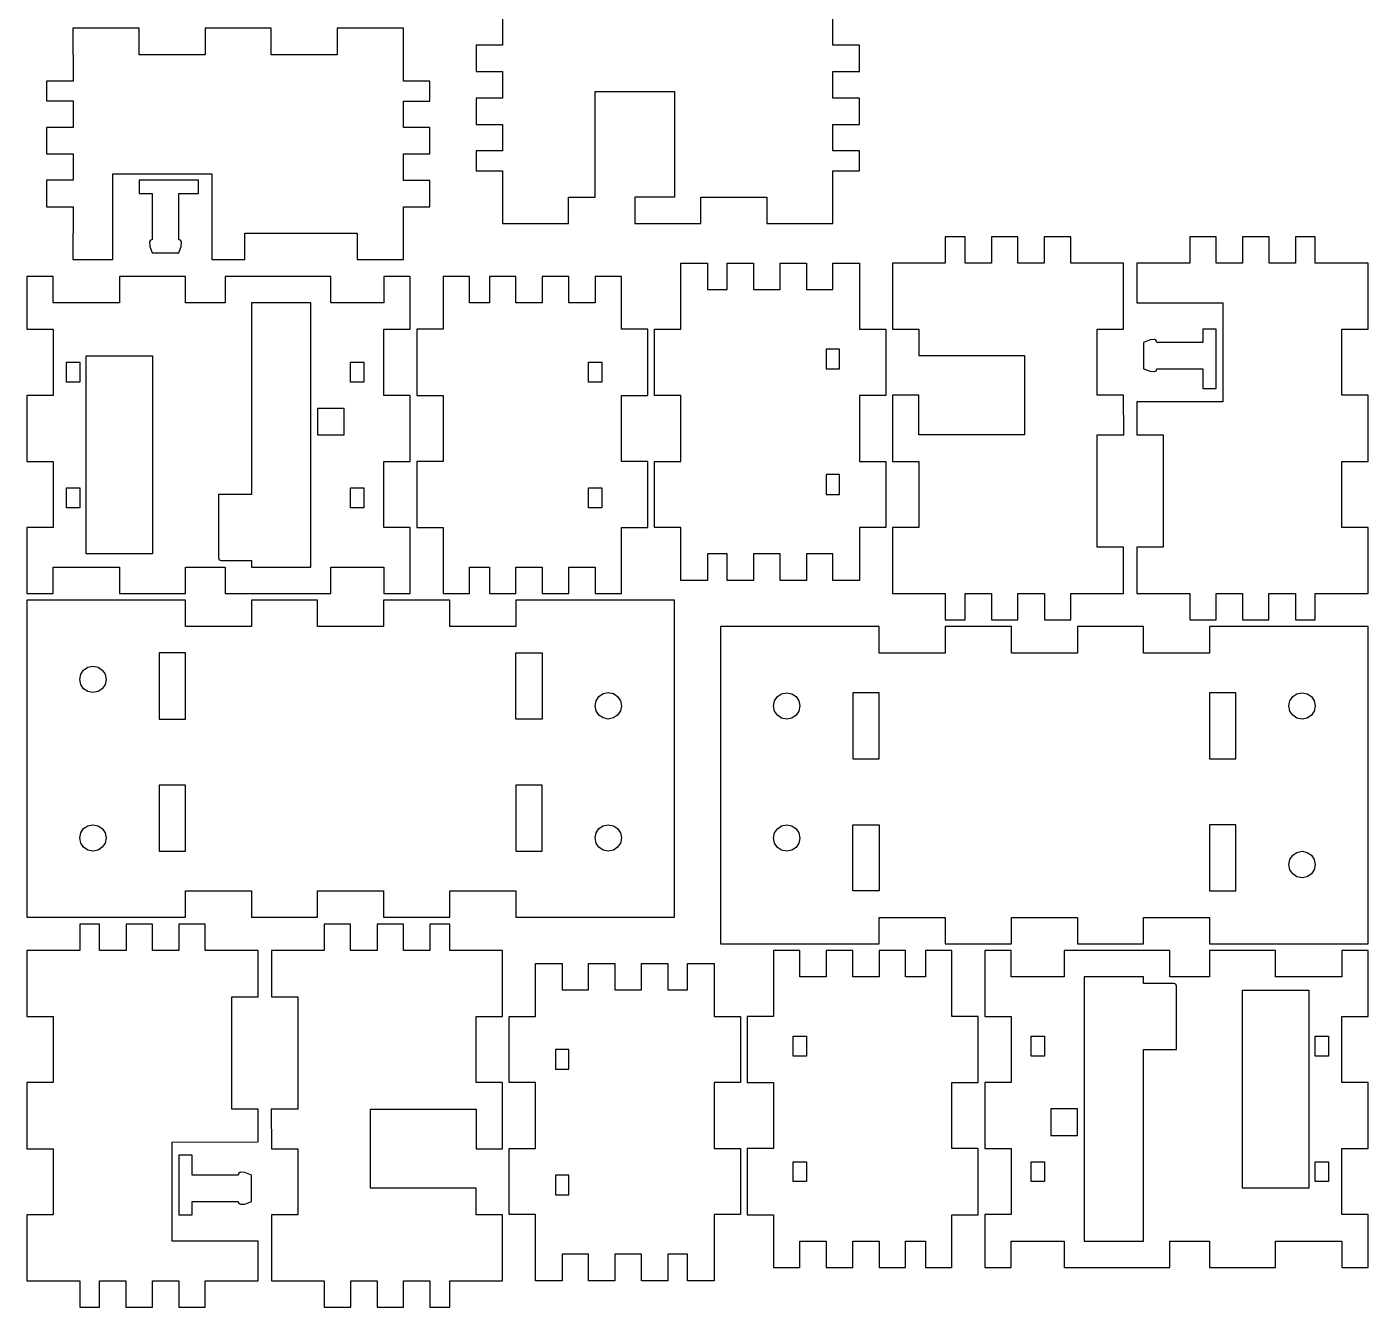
# Model space of a CAD drawing. Extents: x 1 to 418, y 1 to 299.
# Drawn here: x 206 to 409, y 1 to 194.8 of the extents above; entities that cross this region are included whole.
import ezdxf

# ---------------------------------------------------------------- set-up
doc = ezdxf.new("R2010")
doc.units = 0
doc.layers.add('Layer 1', color=7, linetype='CONTINUOUS')

msp = doc.modelspace()

# ---------------------------------------------------------------- linework, layer by layer
at = {"layer": 'Layer 1', "color": 4}
for p, q in [((278.00626, 195.987978), (278.00626, 191.98395)), ((328.00369, 191.992769), (328.00369, 195.987978)), ((212.98708, 194.546866), (212.98708, 190.551658)), ((222.98833, 194.546866), (212.98708, 194.546866)), ((212.98708, 194.546866), (212.98708, 194.546866)), ((222.98833, 190.542839), (222.98833, 194.546866)), ((242.99083, 194.546866), (232.98958, 194.546866)), ((232.98958, 194.546866), (232.98958, 190.542839)), ((242.99083, 190.542839), (242.99083, 194.546866)), ((262.99333, 194.546866), (252.99208, 194.546866)), ((252.99208, 194.546866), (252.99208, 190.542839)), ((262.99333, 190.542839), (262.99333, 194.546866)), ((278.00626, 191.98395), (274.011037, 191.98395)), ((274.011037, 191.98395), (274.011037, 187.988742)), ((331.998913, 191.992769), (328.00369, 191.992769)), ((331.998913, 187.997561), (331.998913, 191.992769)), ((212.98708, 190.551658), (212.995914, 190.551658)), ((212.995914, 190.551658), (212.995914, 186.54763)), ((232.98958, 190.542839), (222.98833, 190.542839)), ((252.99208, 190.542839), (242.99083, 190.542839)), ((262.99333, 186.538811), (262.99333, 190.542839)), ((274.011037, 187.988742), (278.00626, 187.988742)), ((278.00626, 187.988742), (278.00626, 183.984714)), ((328.00369, 183.993533), (328.00369, 187.997561)), ((328.00369, 187.997561), (331.998913, 187.997561)), ((212.995914, 186.54763), (209.000691, 186.54763)), ((209.000691, 186.54763), (209.000691, 183.549019)), ((266.988552, 186.538811), (262.99333, 186.538811)), ((266.988552, 183.5402), (266.988552, 186.538811)), ((292.002718, 168.991658), (292.002718, 184.99895)), ((292.002718, 184.99895), (303.997162, 184.99895)), ((303.997162, 184.99895), (303.997162, 168.991658)), ((209.000691, 183.549019), (212.995914, 183.549019)), ((212.995914, 183.549019), (212.995914, 179.544991)), ((262.99333, 179.536172), (262.99333, 183.5402)), ((262.99333, 183.5402), (266.988552, 183.5402)), ((278.00626, 183.984714), (274.011037, 183.984714)), ((274.011037, 183.984714), (274.011037, 179.989505)), ((331.998913, 183.993533), (328.00369, 183.993533)), ((331.998913, 179.998325), (331.998913, 183.993533)), ((212.995914, 179.544991), (209.000691, 179.544991)), ((209.000691, 179.544991), (209.000691, 175.549783)), ((266.988552, 179.536172), (262.99333, 179.536172)), ((266.988552, 175.540964), (266.988552, 179.536172)), ((274.011037, 179.989505), (278.00626, 179.989505)), ((278.00626, 179.989505), (278.00626, 175.985478)), ((328.00369, 175.994297), (328.00369, 179.998325)), ((328.00369, 179.998325), (331.998913, 179.998325)), ((209.000691, 175.549783), (212.995914, 175.549783)), ((212.995914, 175.549783), (212.995914, 171.545755)), ((262.99333, 171.536936), (262.99333, 175.540964)), ((262.99333, 175.540964), (266.988552, 175.540964)), ((278.00626, 175.985478), (274.011037, 175.985478)), ((274.011037, 175.985478), (274.011037, 172.986867)), ((331.998913, 175.994297), (328.00369, 175.994297)), ((331.998913, 172.995686), (331.998913, 175.994297)), ((274.011037, 172.986867), (278.00626, 172.986867)), ((278.00626, 172.986867), (278.00626, 168.982839)), ((328.00369, 168.991658), (328.00369, 172.995686)), ((328.00369, 172.995686), (331.998913, 172.995686)), ((212.995914, 171.545755), (209.000691, 171.545755)), ((209.000691, 171.545755), (209.000691, 167.550547)), ((219.000699, 159.546869), (218.993136, 172.542352)), ((218.993136, 172.542352), (233.986191, 172.542352)), ((222.989685, 171.544463), (222.989656, 169.544458)), ((231.989695, 171.544463), (222.989685, 171.544463)), ((231.989695, 169.544486), (231.989695, 171.544463)), ((233.986191, 172.542352), (234.000698, 159.546869)), ((266.988552, 171.536936), (262.99333, 171.536936)), ((266.988552, 167.541727), (266.988552, 171.536936)), ((222.989656, 169.544458), (224.989652, 169.544458)), ((224.989652, 169.544458), (224.989681, 162.544472)), ((228.989673, 169.544458), (231.989695, 169.544486)), ((228.989673, 162.544464), (228.989673, 169.544458)), ((228.989673, 169.544458), (228.989673, 169.544458)), ((228.989673, 169.544458), (228.989673, 169.544458)), ((278.00626, 168.982839), (277.997426, 168.982839)), ((277.997426, 168.982839), (277.997426, 164.98763)), ((287.99869, 164.98763), (287.99869, 168.991658)), ((287.99869, 168.991658), (292.002718, 168.991658)), ((303.997162, 168.991658), (297.99994, 168.991658)), ((297.99994, 168.991658), (297.99994, 164.98763)), ((308.00119, 164.98763), (308.00119, 168.991658)), ((308.00119, 168.991658), (318.00244, 168.991658)), ((318.00244, 168.991658), (318.00244, 164.98763)), ((328.00369, 164.98763), (328.00369, 168.991658)), ((209.000691, 167.550547), (212.995914, 167.550547)), ((212.995914, 167.550547), (212.995914, 163.546519)), ((262.99333, 163.546519), (262.99333, 167.541727)), ((262.99333, 167.541727), (266.988552, 167.541727)), ((277.997426, 164.98763), (287.99869, 164.98763)), ((297.99994, 164.98763), (308.00119, 164.98763)), ((318.00244, 164.98763), (328.00369, 164.98763)), ((212.995914, 163.546519), (212.98708, 163.546519)), ((212.98708, 163.546519), (212.98708, 159.542491)), ((224.702572, 162.458534), (224.567806, 162.231971)), ((224.989681, 162.544472), (224.702572, 162.458534)), ((229.276781, 162.458526), (228.989673, 162.544464)), ((229.411547, 162.231964), (229.276781, 162.458526)), ((238.989653, 159.544453), (238.989653, 163.548481)), ((238.989653, 163.548481), (255.989675, 163.548481)), ((255.989675, 163.548481), (255.989675, 159.544453)), ((262.99333, 163.5377), (262.99333, 163.546519)), ((262.99333, 159.542491), (262.99333, 163.5377)), ((347.986294, 163.00001), (344.987711, 163.00001)), ((344.987711, 163.00001), (344.987711, 159.004802)), ((347.986294, 159.004802), (347.986294, 163.00001)), ((355.985544, 163.00001), (351.990321, 163.00001)), ((351.990321, 163.00001), (351.990321, 159.004802)), ((355.985544, 159.004802), (355.985544, 163.00001)), ((363.984766, 163.00001), (359.989572, 163.00001)), ((359.989572, 163.00001), (359.989572, 159.004802)), ((363.984766, 159.004802), (363.984766, 163.00001)), ((385.998099, 163.00001), (382.002905, 163.00001)), ((382.002905, 163.00001), (382.002905, 159.004802)), ((385.998099, 159.004802), (385.998099, 163.00001)), ((393.997349, 163.00001), (390.002155, 163.00001)), ((390.002155, 163.00001), (390.002155, 159.004802)), ((393.997349, 159.004802), (393.997349, 163.00001)), ((400.999988, 163.00001), (398.001377, 163.00001)), ((398.001377, 163.00001), (398.001377, 159.004802)), ((400.999988, 159.004802), (400.999988, 163.00001)), ((224.567806, 162.231971), (224.614678, 161.54447)), ((224.614678, 161.54447), (224.989652, 160.544476)), ((224.989652, 160.544476), (228.989673, 160.544476)), ((228.989673, 160.544476), (229.364672, 161.544466)), ((229.364672, 161.544466), (229.411547, 162.231964)), ((212.98708, 159.542491), (219.000699, 159.546869)), ((234.000698, 159.546869), (238.989653, 159.544453)), ((255.989675, 159.544453), (262.99333, 159.542491)), ((304.995213, 148.993691), (304.995213, 158.994941)), ((304.995213, 158.994941), (308.999241, 158.994941)), ((308.999241, 158.994941), (308.999241, 154.999732)), ((311.997852, 154.999732), (311.997852, 158.994941)), ((311.997852, 158.994941), (316.00188, 158.994941)), ((316.00188, 158.994941), (316.00188, 154.999732)), ((319.997074, 154.999732), (319.997074, 158.994941)), ((319.997074, 158.994941), (324.00113, 158.994941)), ((324.00113, 158.994941), (324.00113, 154.999732)), ((327.996324, 154.999732), (327.996324, 158.994941)), ((327.996324, 158.994941), (332.000352, 158.994941)), ((332.000352, 158.994941), (332.000352, 148.993691)), ((340.983655, 159.013621), (336.98846, 159.013621)), ((336.98846, 159.013621), (336.98846, 149.012371)), ((340.983655, 159.004802), (340.983655, 159.013621)), ((344.987711, 159.004802), (340.983655, 159.004802)), ((351.990321, 159.004802), (347.986294, 159.004802)), ((359.989572, 159.004802), (355.985544, 159.004802)), ((367.988822, 159.004802), (363.984766, 159.004802)), ((371.992821, 159.013621), (367.988822, 159.013621)), ((367.988822, 159.013621), (367.988822, 159.004802)), ((371.992821, 149.012371), (371.992821, 159.013621)), ((371.992821, 159.013621), (371.992821, 159.013621)), ((377.998877, 159.013621), (373.994849, 159.013621)), ((373.994849, 159.013621), (373.999224, 153.00001)), ((377.998877, 159.004802), (377.998877, 159.013621)), ((382.002905, 159.004802), (377.998877, 159.004802)), ((390.002155, 159.004802), (385.998099, 159.004802)), ((398.001377, 159.004802), (393.997349, 159.004802)), ((405.004016, 159.004802), (400.999988, 159.004802)), ((408.99921, 159.013621), (405.004016, 159.013621)), ((405.004016, 159.013621), (405.004016, 159.004802)), ((408.99921, 149.012371), (408.99921, 159.013621)), ((408.99921, 159.013621), (408.99921, 159.013621)), ((206.006181, 156.995549), (206.006181, 148.996313)), ((210.001389, 156.995549), (206.006181, 156.995549)), ((206.006181, 156.995549), (206.006181, 156.995549)), ((210.001389, 153.00034), (210.001389, 156.995549)), ((230.003889, 156.995549), (220.002639, 156.995549)), ((220.002639, 156.995549), (220.002639, 153.00034)), ((230.003889, 153.00034), (230.003889, 156.995549)), ((252.003958, 156.999037), (236.003959, 156.994248)), ((236.003959, 156.994248), (236.003959, 152.999039)), ((252.003958, 153.003829), (252.003958, 156.999037)), ((264.002847, 156.995549), (260.007639, 156.995549)), ((260.007639, 156.995549), (260.007639, 153.00034)), ((264.002847, 153.00034), (264.002847, 156.995549)), ((269.003958, 156.999525), (269.003958, 149.000289)), ((273.007986, 156.999525), (269.003958, 156.999525)), ((269.003958, 156.999525), (269.003958, 156.999525)), ((273.007986, 153.004317), (273.007986, 156.999525)), ((280.010624, 156.999525), (276.006597, 156.999525)), ((276.006597, 156.999525), (276.006597, 153.004317)), ((280.010624, 153.004317), (280.010624, 156.999525)), ((288.009866, 156.999525), (284.005838, 156.999525)), ((284.005838, 156.999525), (284.005838, 153.004317)), ((288.009866, 153.004317), (288.009866, 156.999525)), ((296.009088, 156.999525), (292.00506, 156.999525)), ((292.00506, 156.999525), (292.00506, 153.004317)), ((296.009088, 149.000289), (296.009088, 156.999525)), ((308.999241, 154.999732), (311.997852, 154.999732)), ((316.00188, 154.999732), (319.997074, 154.999732)), ((324.00113, 154.999732), (327.996324, 154.999732)), ((220.002639, 153.00034), (210.001389, 153.00034)), ((236.003959, 152.999039), (230.003889, 153.00034)), ((240.005139, 153.00034), (240.005139, 124.002007)), ((249.000972, 153.00034), (240.005139, 153.00034)), ((240.005139, 153.00034), (240.005139, 153.00034)), ((249.000972, 112.99534), (249.000972, 153.00034)), ((260.007639, 153.00034), (252.003958, 153.003829)), ((264.002847, 148.996313), (264.002847, 153.00034)), ((276.006597, 153.004317), (273.007986, 153.004317)), ((284.005838, 153.004317), (280.010624, 153.004317)), ((292.00506, 153.004317), (288.009866, 153.004317)), ((373.999224, 153.00001), (386.99471, 153.007579)), ((386.99471, 153.007579), (386.99471, 138.014524)), ((206.006181, 148.996313), (210.001389, 148.996313)), ((210.001389, 148.996313), (210.001389, 138.995063)), ((260.007639, 138.995063), (260.007639, 148.996313)), ((260.007639, 148.996313), (264.002847, 148.996313)), ((269.003958, 149.000289), (265.008749, 149.000289)), ((265.008749, 149.000289), (265.008749, 138.999039)), ((300.004311, 149.000289), (296.009088, 149.000289)), ((300.004311, 138.999039), (300.004311, 149.000289)), ((301.000019, 138.992441), (301.000019, 148.993691)), ((301.000019, 148.993691), (304.995213, 148.993691)), ((332.000352, 148.993691), (335.995574, 148.993691)), ((335.995574, 148.993691), (335.995574, 138.992441)), ((336.98846, 149.012371), (340.992488, 149.012371)), ((340.992488, 149.012371), (340.992488, 145.008343)), ((367.988822, 139.011121), (367.988822, 149.012371)), ((367.988822, 149.012371), (371.992821, 149.012371)), ((385.996829, 149.011033), (383.996805, 149.01105)), ((383.996805, 149.01105), (383.996805, 147.011054)), ((385.996829, 140.011031), (385.996829, 149.011033)), ((404.995182, 139.011121), (404.995182, 149.012371)), ((404.995182, 149.012371), (408.99921, 149.012371)), ((375.996821, 147.386035), (374.996823, 147.011054)), ((374.996823, 147.011054), (374.996823, 143.011034)), ((376.68432, 147.432908), (375.996821, 147.386035)), ((376.910882, 147.298143), (376.68432, 147.432908)), ((376.996819, 147.011034), (376.910882, 147.298143)), ((383.996805, 147.011054), (376.996819, 147.011034)), ((215.003959, 114.999039), (215.003959, 144.999038)), ((215.003959, 144.999038), (225.003958, 144.999038)), ((225.003958, 144.999038), (225.003958, 114.999039)), ((328.995222, 146.00001), (326.995226, 146.00001)), ((326.995226, 146.00001), (326.995226, 143.00001)), ((328.995222, 143.00001), (328.995222, 146.00001)), ((340.992488, 145.008343), (356.999766, 145.008343)), ((356.999766, 145.008343), (356.999766, 133.013899)), ((212.007986, 140.999038), (212.007986, 143.999037)), ((212.007986, 143.999037), (214.007985, 143.999037)), ((214.007985, 143.999037), (214.007985, 140.999038)), ((255.003958, 140.999038), (255.003958, 143.999037)), ((255.003958, 143.999037), (257.003956, 143.999037)), ((257.003956, 143.999037), (257.003956, 140.999038)), ((291.003962, 140.999038), (291.003962, 143.999037)), ((291.003962, 143.999037), (293.003958, 143.999037)), ((293.003958, 143.999037), (293.003958, 140.999038)), ((326.995226, 143.00001), (328.995222, 143.00001)), ((326.995226, 143.00001), (326.995226, 143.00001)), ((374.996823, 143.011034), (375.996821, 142.636032)), ((375.996821, 142.636032), (376.68432, 142.589157)), ((376.68432, 142.589157), (376.910882, 142.723922)), ((376.910882, 142.723922), (376.996819, 143.011031)), ((376.996819, 143.011031), (383.996805, 143.011034)), ((383.996805, 143.011034), (383.996833, 140.011031)), ((383.996805, 143.011034), (383.996805, 143.011034)), ((383.996805, 143.011034), (383.996805, 143.011034)), ((214.007985, 140.999038), (212.007986, 140.999038)), ((212.007986, 140.999038), (212.007986, 140.999038)), ((257.003956, 140.999038), (255.003958, 140.999038)), ((255.003958, 140.999038), (255.003958, 140.999038)), ((293.003958, 140.999038), (291.003962, 140.999038)), ((291.003962, 140.999038), (291.003962, 140.999038)), ((210.001389, 138.995063), (206.006181, 138.995063)), ((206.006181, 138.995063), (206.006181, 129.002632)), ((264.002847, 138.995063), (260.007639, 138.995063)), ((264.002847, 129.002632), (264.002847, 138.995063)), ((265.008749, 138.999039), (269.003958, 138.999039)), ((269.003958, 138.999039), (269.003958, 129.006608)), ((296.009088, 129.006608), (296.009088, 138.999039)), ((296.009088, 138.999039), (300.004311, 138.999039)), ((304.995213, 138.992441), (301.000019, 138.992441)), ((304.995213, 129.00001), (304.995213, 138.992441)), ((335.995574, 138.992441), (332.000352, 138.992441)), ((332.000352, 138.992441), (332.000352, 129.00001)), ((340.992488, 139.011121), (336.98846, 139.011121)), ((336.98846, 139.011121), (336.98846, 129.009871)), ((340.992488, 133.013899), (340.992488, 139.011121)), ((371.992821, 139.011121), (367.988822, 139.011121)), ((372.000836, 133.011051), (371.992821, 139.011121)), ((383.996833, 140.011031), (385.996829, 140.011031)), ((408.99921, 139.011121), (404.995182, 139.011121)), ((408.99921, 129.009871), (408.99921, 139.011121)), ((254.00396, 136.999037), (250.003959, 136.999037)), ((250.003959, 136.999037), (250.003959, 132.999037)), ((254.00396, 132.999037), (254.00396, 136.999037)), ((373.999224, 138.000009), (373.996797, 133.011051)), ((386.99471, 138.014524), (373.999224, 138.000009)), ((250.003959, 132.999037), (254.00396, 132.999037)), ((250.003959, 132.999037), (250.003959, 132.999037)), ((250.003959, 132.999037), (250.003959, 132.999037)), ((356.999766, 133.013899), (340.992488, 133.013899)), ((367.992773, 116.011051), (367.996809, 133.011051)), ((367.996809, 133.011051), (372.000836, 133.011051)), ((373.996797, 133.011051), (378.000853, 133.011051)), ((378.000853, 133.011051), (378.000853, 116.011051)), ((206.006181, 129.002632), (210.001389, 129.002632)), ((210.001389, 129.002632), (210.001389, 119.001382)), ((260.007639, 119.001382), (260.007639, 129.002632)), ((260.007639, 129.002632), (264.002847, 129.002632)), ((269.003958, 129.006608), (265.008749, 129.006608)), ((265.008749, 129.006608), (265.008749, 119.005358)), ((300.004311, 129.006608), (296.009088, 129.006608)), ((300.004311, 119.005358), (300.004311, 129.006608)), ((301.000019, 118.99876), (301.000019, 129.00001)), ((301.000019, 129.00001), (304.995213, 129.00001)), ((332.000352, 129.00001), (335.995574, 129.00001)), ((335.995574, 129.00001), (335.995574, 118.99876)), ((336.98846, 129.009871), (340.992488, 129.009871)), ((340.992488, 129.009871), (340.992488, 119.008621)), ((404.995182, 119.008621), (404.995182, 129.009871)), ((404.995182, 129.009871), (408.99921, 129.009871)), ((326.995226, 127.000011), (326.995226, 124.000012)), ((328.995222, 127.000011), (326.995226, 127.000011)), ((326.995226, 127.000011), (326.995226, 127.000011)), ((328.995222, 124.000012), (328.995222, 127.000011)), ((212.007986, 124.999039), (214.007985, 124.999039)), ((212.007986, 121.999039), (212.007986, 124.999039)), ((212.007986, 124.999039), (212.007986, 124.999039)), ((214.007985, 124.999039), (214.007985, 121.999039)), ((235.004514, 124.002007), (235.003958, 114.999039)), ((240.005139, 124.002007), (235.004514, 124.002007)), ((255.003958, 124.999039), (257.003956, 124.999039)), ((255.003958, 121.999039), (255.003958, 124.999039)), ((255.003958, 124.999039), (255.003958, 124.999039)), ((257.003956, 124.999039), (257.003956, 121.999039)), ((291.003962, 124.999039), (293.003958, 124.999039)), ((291.003962, 121.999039), (291.003962, 124.999039)), ((291.003962, 124.999039), (291.003962, 124.999039)), ((293.003958, 124.999039), (293.003958, 121.999039)), ((326.995226, 124.000012), (328.995222, 124.000012)), ((214.007985, 121.999039), (212.007986, 121.999039)), ((257.003956, 121.999039), (255.003958, 121.999039)), ((293.003958, 121.999039), (291.003962, 121.999039)), ((210.001389, 119.001382), (206.006181, 119.001382)), ((206.006181, 119.001382), (206.006181, 109.000132)), ((264.002847, 119.001382), (260.007639, 119.001382)), ((264.002847, 109.000132), (264.002847, 119.001382)), ((265.008749, 119.005358), (269.003958, 119.005358)), ((269.003958, 119.005358), (269.003958, 109.004108)), ((296.009088, 109.004108), (296.009088, 119.005358)), ((296.009088, 119.005358), (300.004311, 119.005358)), ((304.995213, 118.99876), (301.000019, 118.99876)), ((304.995213, 110.999524), (304.995213, 118.99876)), ((335.995574, 118.99876), (332.000352, 118.99876)), ((332.000352, 118.99876), (332.000352, 110.999524)), ((340.992488, 119.008621), (336.98846, 119.008621)), ((336.98846, 119.008621), (336.98846, 109.007371)), ((408.99921, 119.008621), (404.995182, 119.008621)), ((408.99921, 109.007371), (408.99921, 119.008621)), ((371.996801, 116.011051), (367.992773, 116.011051)), ((371.992821, 109.007371), (371.996801, 116.011051)), ((373.996797, 116.011051), (373.994849, 109.007371)), ((378.000853, 116.011051), (373.996797, 116.011051)), ((225.003958, 114.999039), (215.003959, 114.999039)), ((215.003959, 114.999039), (215.003959, 114.999039)), ((235.003958, 114.999039), (235.019583, 114.420914)), ((235.019583, 114.420914), (235.128958, 114.124038)), ((235.128958, 114.124038), (235.425833, 114.014663)), ((235.425833, 114.014663), (236.003959, 113.999038)), ((236.003959, 113.999038), (240.005139, 114.000757)), ((240.005139, 114.000757), (240.005139, 112.99534)), ((311.997852, 114.994732), (308.999241, 114.994732)), ((308.999241, 114.994732), (308.999241, 110.999524)), ((311.997852, 110.999524), (311.997852, 114.994732)), ((319.997074, 114.994732), (316.00188, 114.994732)), ((316.00188, 114.994732), (316.00188, 110.999524)), ((319.997074, 110.999524), (319.997074, 114.994732)), ((327.996324, 114.994732), (324.00113, 114.994732)), ((324.00113, 114.994732), (324.00113, 110.999524)), ((327.996324, 110.999524), (327.996324, 114.994732)), ((210.001389, 109.000132), (210.001389, 112.99534)), ((210.001389, 112.99534), (218.000625, 112.99534)), ((218.000625, 112.99534), (220.002639, 112.99534)), ((220.002639, 112.99534), (220.002639, 109.000132)), ((230.003889, 109.000132), (230.003889, 112.99534)), ((230.003889, 112.99534), (236.003959, 112.994245)), ((236.003959, 112.994245), (236.003959, 108.999037)), ((240.005139, 112.99534), (249.000972, 112.99534)), ((252.003958, 112.994245), (258.005625, 112.99534)), ((252.003958, 108.999037), (252.003958, 112.994245)), ((258.005625, 112.99534), (260.007639, 112.99534)), ((260.007639, 112.99534), (260.007639, 109.000132)), ((273.007986, 109.004108), (273.007986, 112.999317)), ((273.007986, 112.999317), (276.006597, 112.999317)), ((276.006597, 112.999317), (276.006597, 109.004108)), ((280.010624, 109.004108), (280.010624, 112.999317)), ((280.010624, 112.999317), (284.005838, 112.999317)), ((284.005838, 112.999317), (284.005838, 109.004108)), ((288.009866, 109.004108), (288.009866, 112.999317)), ((288.009866, 112.999317), (292.00506, 112.999317)), ((292.00506, 112.999317), (292.00506, 109.004108)), ((308.999241, 110.999524), (304.995213, 110.999524)), ((304.995213, 110.999524), (304.995213, 110.999524)), ((316.00188, 110.999524), (311.997852, 110.999524)), ((324.00113, 110.999524), (319.997074, 110.999524)), ((332.000352, 110.999524), (327.996324, 110.999524)), ((229.997708, 107.999245), (206, 107.999245)), ((206, 107.999245), (206, 60.003828)), ((206.006181, 109.000132), (210.001389, 109.000132)), ((220.002639, 109.000132), (230.003889, 109.000132)), ((229.997708, 104.004037), (229.997708, 107.999245)), ((236.003959, 108.999037), (252.003958, 108.999037)), ((250.000208, 107.999245), (239.998958, 107.999245)), ((239.998958, 107.999245), (239.998958, 104.004037)), ((250.000208, 104.004037), (250.000208, 107.999245)), ((270.002708, 107.999245), (260.001458, 107.999245)), ((260.001458, 107.999245), (260.001458, 104.004037)), ((260.007639, 109.000132), (264.002847, 109.000132)), ((269.003958, 109.004108), (273.007986, 109.004108)), ((270.002708, 104.004037), (270.002708, 107.999245)), ((276.006597, 109.004108), (280.010624, 109.004108)), ((283.999178, 107.999245), (280.003958, 107.999245)), ((280.003958, 107.999245), (280.003958, 104.004037)), ((304.001678, 108.008064), (283.999178, 107.999245)), ((284.005838, 109.004108), (288.009866, 109.004108)), ((292.00506, 109.004108), (296.009088, 109.004108)), ((304.001678, 60.003828), (304.001678, 108.008064)), ((304.001678, 108.008064), (304.001678, 108.008064)), ((336.98846, 109.007371), (340.992488, 109.007371)), ((340.992488, 109.007371), (344.996516, 109.007371)), ((344.996516, 109.007371), (344.996516, 105.012163)), ((347.995127, 105.012163), (347.995127, 109.007371)), ((347.995127, 109.007371), (351.999155, 109.007371)), ((351.999155, 109.007371), (351.999155, 105.012163)), ((355.994377, 105.012163), (355.994377, 109.007371)), ((355.994377, 109.007371), (359.998377, 109.007371)), ((359.998377, 109.007371), (359.998377, 105.012163)), ((363.993599, 105.012163), (363.993599, 109.007371)), ((363.993599, 109.007371), (367.988822, 109.007371)), ((367.988822, 109.007371), (367.997627, 109.007371)), ((367.997627, 109.007371), (371.992821, 109.007371)), ((373.994849, 109.007371), (377.990044, 109.007371)), ((377.990044, 109.007371), (377.998877, 109.007371)), ((377.998877, 109.007371), (381.994071, 109.007371)), ((381.994071, 109.007371), (381.994071, 105.012163)), ((385.989294, 105.012163), (385.989294, 109.007371)), ((385.989294, 109.007371), (389.993322, 109.007371)), ((389.993322, 109.007371), (389.993322, 105.012163)), ((393.988516, 105.012163), (393.988516, 109.007371)), ((393.988516, 109.007371), (397.992544, 109.007371)), ((397.992544, 109.007371), (397.992544, 105.012163)), ((400.991155, 105.012163), (400.991155, 109.007371)), ((400.991155, 109.007371), (404.995182, 109.007371)), ((404.995182, 109.007371), (408.99921, 109.007371)), ((239.998958, 104.004037), (229.997708, 104.004037)), ((260.001458, 104.004037), (250.000208, 104.004037)), ((280.003958, 104.004037), (270.002708, 104.004037)), ((334.999245, 103.99522), (311.001523, 103.99522)), ((311.001523, 103.99522), (311.001523, 55.990984)), ((334.999245, 100.000012), (334.999245, 103.99522)), ((344.996516, 105.012163), (347.995127, 105.012163)), ((355.001745, 103.99522), (345.000495, 103.99522)), ((345.000495, 103.99522), (345.000495, 100.000012)), ((351.999155, 105.012163), (355.994377, 105.012163)), ((355.001745, 100.000012), (355.001745, 103.99522)), ((359.998377, 105.012163), (363.993599, 105.012163)), ((375.004245, 103.99522), (365.002995, 103.99522)), ((365.002995, 103.99522), (365.002995, 100.000012)), ((375.004245, 100.000012), (375.004245, 103.99522)), ((381.994071, 105.012163), (385.989294, 105.012163)), ((409.00319, 103.99522), (385.005495, 103.99522)), ((385.005495, 103.99522), (385.005495, 100.000012)), ((389.993322, 105.012163), (393.988516, 105.012163)), ((397.992544, 105.012163), (400.991155, 105.012163)), ((409.00319, 55.999803), (409.00319, 103.99522)), ((230.008125, 100.009435), (226.008128, 100.009435)), ((226.008128, 100.009435), (226.008128, 90.009435)), ((230.008125, 90.009435), (230.008125, 100.009435)), ((280.004238, 100.009435), (284.00423, 100.009435)), ((280.004238, 90.009435), (280.004238, 100.009435)), ((280.004238, 100.009435), (280.004238, 100.009435)), ((284.00423, 100.009435), (284.00423, 90.009435)), ((337.001245, 100.000012), (334.999245, 100.000012)), ((345.000495, 100.000012), (337.001245, 100.000012)), ((357.003745, 100.000012), (355.001745, 100.000012)), ((365.002995, 100.000012), (357.003745, 100.000012)), ((377.006245, 100.000012), (375.004245, 100.000012)), ((385.005495, 100.000012), (377.006245, 100.000012)), ((214.594125, 97.423434), (215.229875, 97.852184)), ((215.229875, 97.852184), (216.008125, 98.009433)), ((216.008125, 98.009433), (216.786375, 97.852184)), ((216.786375, 97.852184), (217.422125, 97.423434)), ((214.008125, 96.009435), (214.165375, 96.787684)), ((214.165375, 95.231185), (214.008125, 96.009435)), ((214.165375, 96.787684), (214.594125, 97.423434)), ((217.422125, 97.423434), (217.850875, 96.787684)), ((217.850875, 96.787684), (218.008125, 96.009435)), ((218.008125, 96.009435), (217.850875, 95.231185)), ((218.008125, 96.009435), (218.008125, 96.009435)), ((214.594125, 94.595435), (214.165375, 95.231185)), ((215.229875, 94.166686), (214.594125, 94.595435)), ((216.008125, 94.009436), (215.229875, 94.166686)), ((216.786375, 94.166686), (216.008125, 94.009436)), ((217.422125, 94.595435), (216.786375, 94.166686)), ((217.850875, 95.231185), (217.422125, 94.595435)), ((292.161488, 92.787692), (292.590238, 93.423442)), ((292.590238, 93.423442), (293.225988, 93.852192)), ((293.225988, 93.852192), (294.004238, 94.009441)), ((294.004238, 94.009441), (294.782488, 93.852192)), ((294.782488, 93.852192), (295.418238, 93.423442)), ((295.418238, 93.423442), (295.846988, 92.787692)), ((319.156213, 92.767875), (319.584963, 93.403624)), ((319.584963, 93.403624), (320.220713, 93.832374)), ((320.220713, 93.832374), (320.998963, 93.989624)), ((320.998963, 93.989624), (321.777213, 93.832374)), ((321.777213, 93.832374), (322.412963, 93.403624)), ((322.412963, 93.403624), (322.841713, 92.767875)), ((334.998963, 93.989612), (330.998971, 93.989612)), ((330.998971, 93.989612), (330.998971, 83.989613)), ((334.998963, 83.989613), (334.998963, 93.989612)), ((334.998963, 93.989612), (334.998963, 93.989612)), ((388.995073, 93.989612), (384.995081, 93.989612)), ((384.995081, 93.989612), (384.995081, 83.989613)), ((388.995073, 83.989613), (388.995073, 93.989612)), ((397.152332, 92.767875), (397.581082, 93.403624)), ((397.581082, 93.403624), (398.216832, 93.832374)), ((398.216832, 93.832374), (398.995082, 93.989624)), ((398.995082, 93.989624), (399.773332, 93.832374)), ((399.773332, 93.832374), (400.409082, 93.403624)), ((400.409082, 93.403624), (400.837832, 92.767875)), ((292.004238, 92.009443), (292.161488, 92.787692)), ((292.161488, 91.231193), (292.004238, 92.009443)), ((295.846988, 92.787692), (296.004238, 92.009443)), ((296.004238, 92.009443), (295.846988, 91.231193)), ((296.004238, 92.009443), (296.004238, 92.009443)), ((318.998963, 91.989625), (319.156213, 92.767875)), ((319.156213, 91.211375), (318.998963, 91.989625)), ((318.998963, 91.989625), (318.998963, 91.989625)), ((322.841713, 92.767875), (322.998963, 91.989625)), ((322.998963, 91.989625), (322.841713, 91.211375)), ((396.995082, 91.989625), (397.152332, 92.767875)), ((397.152332, 91.211375), (396.995082, 91.989625)), ((396.995082, 91.989625), (396.995082, 91.989625)), ((400.837832, 92.767875), (400.995082, 91.989625)), ((400.995082, 91.989625), (400.837832, 91.211375)), ((226.008128, 90.009435), (230.008125, 90.009435)), ((226.008128, 90.009435), (226.008128, 90.009435)), ((284.00423, 90.009435), (280.004238, 90.009435)), ((292.590238, 90.595443), (292.161488, 91.231193)), ((293.225988, 90.166694), (292.590238, 90.595443)), ((294.004238, 90.009444), (293.225988, 90.166694)), ((294.782488, 90.166694), (294.004238, 90.009444)), ((295.418238, 90.595443), (294.782488, 90.166694)), ((295.846988, 91.231193), (295.418238, 90.595443)), ((319.584963, 90.575626), (319.156213, 91.211375)), ((320.220713, 90.146876), (319.584963, 90.575626)), ((320.998963, 89.989626), (320.220713, 90.146876)), ((321.777213, 90.146876), (320.998963, 89.989626)), ((322.412963, 90.575626), (321.777213, 90.146876)), ((322.841713, 91.211375), (322.412963, 90.575626)), ((397.581082, 90.575626), (397.152332, 91.211375)), ((398.216832, 90.146876), (397.581082, 90.575626)), ((398.995082, 89.989626), (398.216832, 90.146876)), ((399.773332, 90.146876), (398.995082, 89.989626)), ((400.409082, 90.575626), (399.773332, 90.146876)), ((400.837832, 91.211375), (400.409082, 90.575626)), ((330.998971, 83.989613), (334.998963, 83.989613)), ((384.995081, 83.989613), (388.995073, 83.989613)), ((384.995081, 83.989613), (384.995081, 83.989613)), ((230.008125, 80.009436), (226.008128, 80.009436)), ((226.008128, 80.009436), (226.008128, 70.009436)), ((230.008125, 70.009436), (230.008125, 80.009436)), ((230.008125, 80.009436), (230.008125, 80.009436)), ((284.00423, 80.009436), (280.004238, 80.009436)), ((280.004238, 80.009436), (280.004238, 70.009436)), ((284.00423, 70.009436), (284.00423, 80.009436)), ((214.165375, 72.787684), (214.594125, 73.423434)), ((214.594125, 73.423434), (215.229875, 73.852184)), ((215.229875, 73.852184), (216.008125, 74.009433)), ((216.008125, 74.009433), (216.786375, 73.852184)), ((216.786375, 73.852184), (217.422125, 73.423434)), ((217.422125, 73.423434), (217.850875, 72.787684)), ((292.161488, 72.787684), (292.590238, 73.423434)), ((292.590238, 73.423434), (293.225988, 73.852184)), ((293.225988, 73.852184), (294.004238, 74.009433)), ((294.004238, 74.009433), (294.782488, 73.852184)), ((294.782488, 73.852184), (295.418238, 73.423434)), ((295.418238, 73.423434), (295.846988, 72.787684)), ((319.156213, 72.767858), (319.584963, 73.403608)), ((319.584963, 73.403608), (320.220713, 73.832357)), ((320.220713, 73.832357), (320.998963, 73.989607)), ((320.998963, 73.989607), (321.777213, 73.832357)), ((321.777213, 73.832357), (322.412963, 73.403608)), ((322.412963, 73.403608), (322.841713, 72.767858)), ((330.998971, 63.989613), (330.998971, 73.989613)), ((330.998971, 73.989613), (334.998963, 73.989613)), ((334.998963, 73.989613), (334.998963, 63.989613)), ((388.995073, 73.989613), (384.995081, 73.989613)), ((384.995081, 73.989613), (384.995081, 63.989613)), ((388.995073, 63.989613), (388.995073, 73.989613)), ((388.995073, 73.989613), (388.995073, 73.989613)), ((214.008125, 72.009435), (214.165375, 72.787684)), ((214.165375, 71.231185), (214.008125, 72.009435)), ((214.594125, 70.595435), (214.165375, 71.231185)), ((217.850875, 71.231185), (217.422125, 70.595435)), ((217.850875, 72.787684), (218.008125, 72.009435)), ((218.008125, 72.009435), (217.850875, 71.231185)), ((218.008125, 72.009435), (218.008125, 72.009435)), ((292.004238, 72.009435), (292.161488, 72.787684)), ((292.161488, 71.231185), (292.004238, 72.009435)), ((292.590238, 70.595435), (292.161488, 71.231185)), ((295.846988, 71.231185), (295.418238, 70.595435)), ((295.846988, 72.787684), (296.004238, 72.009435)), ((296.004238, 72.009435), (295.846988, 71.231185)), ((296.004238, 72.009435), (296.004238, 72.009435)), ((318.998963, 71.989609), (319.156213, 72.767858)), ((319.156213, 71.211359), (318.998963, 71.989609)), ((318.998963, 71.989609), (318.998963, 71.989609)), ((319.584963, 70.575609), (319.156213, 71.211359)), ((322.841713, 71.211359), (322.412963, 70.575609)), ((322.841713, 72.767858), (322.998963, 71.989609)), ((322.998963, 71.989609), (322.841713, 71.211359)), ((215.229875, 70.166686), (214.594125, 70.595435)), ((216.008125, 70.009436), (215.229875, 70.166686)), ((216.786375, 70.166686), (216.008125, 70.009436)), ((217.422125, 70.595435), (216.786375, 70.166686)), ((226.008128, 70.009436), (230.008125, 70.009436)), ((280.004238, 70.009436), (284.00423, 70.009436)), ((280.004238, 70.009436), (280.004238, 70.009436)), ((293.225988, 70.166686), (292.590238, 70.595435)), ((294.004238, 70.009436), (293.225988, 70.166686)), ((294.782488, 70.166686), (294.004238, 70.009436)), ((295.418238, 70.595435), (294.782488, 70.166686)), ((320.220713, 70.14686), (319.584963, 70.575609)), ((320.998963, 69.98961), (320.220713, 70.14686)), ((321.777213, 70.14686), (320.998963, 69.98961)), ((322.412963, 70.575609), (321.777213, 70.14686)), ((397.152332, 68.767866), (397.581082, 69.403616)), ((397.581082, 69.403616), (398.216832, 69.832365)), ((398.216832, 69.832365), (398.995082, 69.989615)), ((398.995082, 69.989615), (399.773332, 69.832365)), ((399.773332, 69.832365), (400.409082, 69.403616)), ((400.409082, 69.403616), (400.837832, 68.767866)), ((396.995082, 67.989617), (397.152332, 68.767866)), ((397.152332, 67.211367), (396.995082, 67.989617)), ((396.995082, 67.989617), (396.995082, 67.989617)), ((397.581082, 66.575617), (397.152332, 67.211367)), ((400.837832, 67.211367), (400.409082, 66.575617)), ((400.837832, 68.767866), (400.995082, 67.989617)), ((400.995082, 67.989617), (400.837832, 67.211367)), ((398.216832, 66.146868), (397.581082, 66.575617)), ((398.995082, 65.989618), (398.216832, 66.146868)), ((399.773332, 66.146868), (398.995082, 65.989618)), ((400.409082, 66.575617), (399.773332, 66.146868)), ((229.997708, 60.003828), (229.997708, 63.999037)), ((229.997708, 63.999037), (237.996944, 63.999037)), ((237.996944, 63.999037), (239.998958, 63.999037)), ((239.998958, 63.999037), (239.998958, 60.003828)), ((250.000208, 60.003828), (250.000208, 63.999037)), ((250.000208, 63.999037), (257.999444, 63.999037)), ((257.999444, 63.999037), (260.001458, 63.999037)), ((260.001458, 63.999037), (260.001458, 60.003828)), ((270.002708, 60.003828), (270.002708, 63.999037)), ((270.002708, 63.999037), (278.001944, 63.999037)), ((278.001944, 63.999037), (280.003958, 63.999037)), ((280.003958, 63.999037), (280.003958, 60.003828)), ((334.998963, 63.989613), (330.998971, 63.989613)), ((334.998963, 63.989613), (334.998963, 63.989613)), ((384.995081, 63.989613), (388.995073, 63.989613)), ((206, 60.003828), (229.997708, 60.003828)), ((217.010626, 58.986872), (214.012015, 58.986872)), ((214.012015, 58.986872), (214.012015, 54.991663)), ((217.010626, 54.991663), (217.010626, 58.986872)), ((225.009862, 58.986872), (221.014654, 58.986872)), ((221.014654, 58.986872), (221.014654, 54.991663)), ((225.009862, 54.991663), (225.009862, 58.986872)), ((233.009099, 58.986872), (229.01389, 58.986872)), ((229.01389, 58.986872), (229.01389, 54.991663)), ((233.009099, 54.991663), (233.009099, 58.986872)), ((239.998958, 60.003828), (250.000208, 60.003828)), ((255.004793, 58.986872), (251.009585, 58.986872)), ((251.009585, 58.986872), (251.009585, 54.991663)), ((255.004793, 54.991663), (255.004793, 58.986872)), ((263.004029, 58.986872), (259.008821, 58.986872)), ((259.008821, 58.986872), (259.008821, 54.991663)), ((260.001458, 60.003828), (270.002708, 60.003828)), ((263.004029, 54.991663), (263.004029, 58.986872)), ((270.006668, 58.986872), (267.008057, 58.986872)), ((267.008057, 58.986872), (267.008057, 54.991663)), ((270.006668, 54.991663), (270.006668, 58.986872)), ((280.003958, 60.003828), (304.001678, 60.003828)), ((334.999245, 55.999803), (334.999245, 59.995012)), ((334.999245, 59.995012), (345.000495, 59.995012)), ((345.000495, 59.995012), (345.000495, 55.999803)), ((355.001745, 55.999803), (355.001745, 59.995012)), ((355.001745, 59.995012), (365.002995, 59.995012)), ((365.002995, 59.995012), (365.002995, 55.999803)), ((375.004245, 55.999803), (375.004245, 59.995012)), ((375.004245, 59.995012), (385.005495, 59.995012)), ((385.005495, 59.995012), (385.005495, 55.999803)), ((210.007987, 54.991663), (206.00396, 54.991663)), ((206.00396, 54.991663), (206.00396, 44.990413)), ((214.012015, 54.991663), (210.007987, 54.991663)), ((221.014654, 54.991663), (217.010626, 54.991663)), ((229.01389, 54.991663), (225.009862, 54.991663)), ((237.004307, 54.991663), (233.009099, 54.991663)), ((237.013126, 54.991663), (237.004307, 54.991663)), ((241.008335, 54.991663), (237.013126, 54.991663)), ((241.006373, 47.987983), (241.008335, 54.991663)), ((243.010349, 54.991663), (243.006372, 47.987983)), ((247.005557, 54.991663), (243.010349, 54.991663)), ((247.014376, 54.991663), (247.005557, 54.991663)), ((251.009585, 54.991663), (247.014376, 54.991663)), ((259.008821, 54.991663), (255.004793, 54.991663)), ((267.008057, 54.991663), (263.004029, 54.991663)), ((274.010696, 54.991663), (270.006668, 54.991663)), ((278.014724, 54.991663), (274.010696, 54.991663)), ((278.014724, 44.990413), (278.014724, 54.991663)), ((311.001523, 55.990984), (331.004023, 55.999803)), ((311.001523, 55.990984), (311.001523, 55.990984)), ((322.99814, 54.99494), (318.994113, 54.99494)), ((318.994113, 54.99494), (318.994113, 44.99369)), ((322.99814, 50.999731), (322.99814, 54.99494)), ((330.997362, 54.99494), (326.993335, 54.99494)), ((326.993335, 54.99494), (326.993335, 50.999731)), ((330.997362, 50.999731), (330.997362, 54.99494)), ((331.004023, 55.999803), (334.999245, 55.999803)), ((338.996613, 54.99494), (334.992585, 54.99494)), ((334.992585, 54.99494), (334.992585, 50.999731)), ((338.996613, 50.999731), (338.996613, 54.99494)), ((345.999252, 54.99494), (341.995224, 54.99494)), ((341.995224, 54.99494), (341.995224, 50.999731)), ((345.000495, 55.999803), (355.001745, 55.999803)), ((345.999252, 44.99369), (345.999252, 54.99494)), ((354.995565, 54.998916), (351.000342, 54.998916)), ((351.000342, 54.998916), (351.000342, 44.997666)), ((354.995565, 51.003708), (354.995565, 54.998916)), ((378.999242, 55.000011), (362.999246, 55.000011)), ((362.999246, 55.000011), (362.999246, 51.004803)), ((365.002995, 55.999803), (375.004245, 55.999803)), ((378.999242, 51.004803), (378.999242, 55.000011)), ((395.000565, 54.998916), (384.999315, 54.998916)), ((384.999315, 54.998916), (384.999315, 51.003708)), ((385.005495, 55.999803), (409.00319, 55.999803)), ((395.000565, 51.003708), (395.000565, 54.998916)), ((408.997009, 54.998916), (405.001815, 54.998916)), ((405.001815, 54.998916), (405.001815, 51.003708)), ((408.997009, 44.997666), (408.997009, 54.998916)), ((283.002849, 45.000288), (283.002849, 52.999524)), ((283.002849, 52.999524), (287.006877, 52.999524)), ((287.006877, 52.999524), (287.006877, 49.004316)), ((291.002071, 49.004316), (291.002071, 52.999524)), ((291.002071, 52.999524), (295.006099, 52.999524)), ((295.006099, 52.999524), (295.006099, 49.004316)), ((299.001321, 49.004316), (299.001321, 52.999524)), ((299.001321, 52.999524), (303.005349, 52.999524)), ((303.005349, 52.999524), (303.005349, 49.004316)), ((306.00396, 49.004316), (306.00396, 52.999524)), ((306.00396, 52.999524), (310.007988, 52.999524)), ((310.007988, 52.999524), (310.007988, 45.000288)), ((310.007988, 52.999524), (310.007988, 52.999524)), ((326.993335, 50.999731), (322.99814, 50.999731)), ((334.992585, 50.999731), (330.997362, 50.999731)), ((341.995224, 50.999731), (338.996613, 50.999731)), ((356.997564, 51.003708), (354.995565, 51.003708)), ((362.999246, 51.004803), (356.997564, 51.003708)), ((374.998065, 51.003708), (366.002231, 51.003708)), ((366.002231, 51.003708), (366.002231, 10.998708)), ((374.998065, 49.998291), (374.998065, 51.003708)), ((384.999315, 51.003708), (378.999242, 51.004803)), ((397.002564, 51.003708), (395.000565, 51.003708)), ((405.001815, 51.003708), (397.002564, 51.003708)), ((287.006877, 49.004316), (291.002071, 49.004316)), ((295.006099, 49.004316), (299.001321, 49.004316)), ((303.005349, 49.004316), (306.00396, 49.004316)), ((378.999242, 50.00001), (374.998065, 49.998291)), ((379.577366, 49.984385), (378.999242, 50.00001)), ((379.87424, 49.87501), (379.577366, 49.984385)), ((379.983615, 49.578135), (379.87424, 49.87501)), ((379.99924, 49.000009), (379.983615, 49.578135)), ((379.998676, 39.997041), (379.99924, 49.000009)), ((389.999248, 19.00001), (389.999248, 49.000009)), ((389.999248, 49.000009), (399.999228, 49.000009)), ((399.999228, 49.000009), (399.999228, 19.00001)), ((399.999228, 49.000009), (399.999228, 49.000009)), ((237.002345, 30.987983), (237.002345, 47.987983)), ((237.002345, 47.987983), (241.006373, 47.987983)), ((243.006372, 47.987983), (247.0104, 47.987983)), ((247.0104, 47.987983), (247.006372, 30.987983)), ((206.00396, 44.990413), (210.007987, 44.990413)), ((210.007987, 44.990413), (210.007987, 34.989163)), ((274.010696, 34.989163), (274.010696, 44.990413)), ((274.010696, 44.990413), (278.014724, 44.990413)), ((279.007638, 34.999038), (279.007638, 45.000288)), ((279.007638, 45.000288), (283.002849, 45.000288)), ((310.007988, 45.000288), (314.003182, 45.000288)), ((314.003182, 45.000288), (314.003182, 34.999038)), ((318.994113, 44.99369), (314.99889, 44.99369)), ((314.99889, 44.99369), (314.99889, 34.99244)), ((349.994446, 44.99369), (345.999252, 44.99369)), ((349.994446, 34.99244), (349.994446, 44.99369)), ((351.000342, 44.997666), (354.995565, 44.997666)), ((354.995565, 44.997666), (354.995565, 34.996416)), ((405.001815, 34.996416), (405.001815, 44.997666)), ((405.001815, 44.997666), (408.997009, 44.997666)), ((321.999243, 39.000009), (321.999243, 42.000009)), ((321.999243, 42.000009), (323.999239, 42.000009)), ((323.999239, 42.000009), (323.999239, 39.000009)), ((357.999256, 39.000009), (357.999256, 42.000009)), ((357.999256, 42.000009), (359.999252, 42.000009)), ((359.999252, 42.000009), (359.999252, 39.000009)), ((400.995219, 39.000009), (400.995219, 42.000009)), ((400.995219, 42.000009), (402.995215, 42.000009)), ((402.995215, 42.000009), (402.995215, 39.000009)), ((288.007975, 39.999037), (286.007979, 39.999037)), ((286.007979, 39.999037), (286.007979, 36.999037)), ((288.007975, 36.999037), (288.007975, 39.999037)), ((323.999239, 39.000009), (321.999243, 39.000009)), ((323.999239, 39.000009), (323.999239, 39.000009)), ((359.999252, 39.000009), (357.999256, 39.000009)), ((359.999252, 39.000009), (359.999252, 39.000009)), ((374.998065, 10.998708), (374.998065, 39.997041)), ((374.998065, 39.997041), (379.998676, 39.997041)), ((402.995215, 39.000009), (400.995219, 39.000009)), ((402.995215, 39.000009), (402.995215, 39.000009)), ((286.007979, 36.999037), (288.007975, 36.999037)), ((288.007975, 36.999037), (288.007975, 36.999037)), ((210.007987, 34.989163), (206.00396, 34.989163)), ((206.00396, 34.989163), (206.00396, 24.987913)), ((278.014724, 34.989163), (274.010696, 34.989163)), ((278.014724, 24.987913), (278.014724, 34.989163)), ((283.002849, 34.999038), (279.007638, 34.999038)), ((283.002849, 25.006608), (283.002849, 34.999038)), ((314.003182, 34.999038), (310.007988, 34.999038)), ((310.007988, 34.999038), (310.007988, 25.006608)), ((314.99889, 34.99244), (318.994113, 34.99244)), ((318.994113, 34.99244), (318.994113, 25.000009)), ((345.999252, 25.000009), (345.999252, 34.99244)), ((345.999252, 34.99244), (349.994446, 34.99244)), ((354.995565, 34.996416), (351.000342, 34.996416)), ((351.000342, 34.996416), (351.000342, 25.003986)), ((408.997009, 34.996416), (405.001815, 34.996416)), ((408.997009, 25.003986), (408.997009, 34.996416)), ((241.006373, 30.987983), (237.002345, 30.987983)), ((241.003957, 25.999025), (241.006373, 30.987983)), ((247.006372, 30.987983), (243.002345, 30.987983)), ((243.002345, 30.987983), (243.010349, 24.987913)), ((258.003404, 18.990691), (258.003404, 30.985135)), ((258.003404, 30.985135), (274.010696, 30.985135)), ((274.010696, 30.985135), (274.010696, 24.987913)), ((364.999242, 31.000011), (360.99925, 31.000011)), ((360.99925, 31.000011), (360.99925, 27.000011)), ((364.999242, 27.000011), (364.999242, 31.000011)), ((364.999242, 31.000011), (364.999242, 31.000011)), ((364.999242, 31.000011), (364.999242, 31.000011)), ((360.99925, 27.000011), (364.999242, 27.000011)), ((206.00396, 24.987913), (210.007987, 24.987913)), ((210.007987, 24.987913), (210.007987, 14.986649)), ((228.008474, 25.98451), (241.003957, 25.999025)), ((228.008474, 10.991455), (228.008474, 25.98451)), ((243.010349, 24.987913), (247.014376, 24.987913)), ((247.014376, 24.987913), (247.014376, 14.986649)), ((274.010696, 24.987913), (278.014724, 24.987913)), ((279.007638, 15.00536), (279.007638, 25.006608)), ((279.007638, 25.006608), (283.002849, 25.006608)), ((310.007988, 25.006608), (314.003182, 25.006608)), ((314.003182, 25.006608), (314.003182, 15.00536)), ((318.994113, 25.000009), (314.99889, 25.000009)), ((314.99889, 25.000009), (314.99889, 14.998756)), ((349.994446, 25.000009), (345.999252, 25.000009)), ((349.994446, 14.998756), (349.994446, 25.000009)), ((351.000342, 25.003986), (354.995565, 25.003986)), ((354.995565, 25.003986), (354.995565, 15.002736)), ((405.001815, 15.002736), (405.001815, 25.003986)), ((405.001815, 25.003986), (408.997009, 25.003986)), ((231.00634, 23.988003), (229.006363, 23.988003)), ((229.006363, 23.988003), (229.006363, 14.988004)), ((231.006368, 20.988), (231.00634, 23.988003)), ((321.999243, 20.000011), (321.999243, 23.00001)), ((321.999243, 23.00001), (323.999239, 23.00001)), ((323.999239, 23.00001), (323.999239, 20.000011)), ((323.999239, 23.00001), (323.999239, 23.00001)), ((357.999256, 20.000011), (357.999256, 23.00001)), ((357.999256, 23.00001), (359.999252, 23.00001)), ((359.999252, 23.00001), (359.999252, 20.000011)), ((359.999252, 23.00001), (359.999252, 23.00001)), ((400.995219, 20.000011), (400.995219, 23.00001)), ((400.995219, 23.00001), (402.995215, 23.00001)), ((402.995215, 23.00001), (402.995215, 20.000011)), ((402.995215, 23.00001), (402.995215, 23.00001)), ((238.006362, 20.988003), (231.006368, 20.988)), ((231.006368, 20.988), (231.006368, 20.988)), ((231.006368, 20.988), (231.006368, 20.988)), ((238.0923, 21.275112), (238.006362, 20.988003)), ((238.318862, 21.409877), (238.0923, 21.275112)), ((239.00636, 21.363002), (238.318862, 21.409877)), ((240.00635, 20.988), (239.00636, 21.363002)), ((240.00635, 16.987972), (240.00635, 20.988)), ((288.007975, 20.999038), (286.007979, 20.999038)), ((286.007979, 20.999038), (286.007979, 17.999038)), ((288.007975, 17.999038), (288.007975, 20.999038)), ((288.007975, 20.999038), (288.007975, 20.999038)), ((274.010696, 18.990691), (258.003404, 18.990691)), ((274.010696, 14.986649), (274.010696, 18.990691)), ((323.999239, 20.000011), (321.999243, 20.000011)), ((359.999252, 20.000011), (357.999256, 20.000011)), ((399.999228, 19.00001), (389.999248, 19.00001)), ((402.995215, 20.000011), (400.995219, 20.000011)), ((231.006368, 16.987972), (238.006354, 16.988)), ((231.006368, 14.987976), (231.006368, 16.987972)), ((238.006354, 16.988), (238.092292, 16.700891)), ((238.092292, 16.700891), (238.318855, 16.566125)), ((238.318855, 16.566125), (239.006356, 16.612997)), ((239.006356, 16.612997), (240.00635, 16.987972)), ((286.007979, 17.999038), (288.007975, 17.999038)), ((210.007987, 14.986649), (206.00396, 14.986649)), ((206.00396, 14.986649), (206.00396, 4.985399)), ((229.006363, 14.988004), (231.006368, 14.987976)), ((247.014376, 14.986649), (243.010349, 14.986649)), ((243.010349, 14.986649), (243.010349, 4.985399)), ((278.014724, 14.986649), (274.010696, 14.986649)), ((278.014724, 4.985399), (278.014724, 14.986649)), ((283.002849, 15.00536), (279.007638, 15.00536)), ((283.002849, 5.00411), (283.002849, 15.00536)), ((314.003182, 15.00536), (310.007988, 15.00536)), ((310.007988, 15.00536), (310.007988, 5.00411)), ((314.99889, 14.998756), (318.994113, 14.998756)), ((318.994113, 14.998756), (318.994113, 6.999534)), ((345.999252, 6.999534), (345.999252, 14.998756)), ((345.999252, 14.998756), (349.994446, 14.998756)), ((354.995565, 15.002736), (351.000342, 15.002736)), ((351.000342, 15.002736), (351.000342, 10.998708)), ((408.997009, 15.002736), (405.001815, 15.002736)), ((408.997009, 7.003486), (408.997009, 15.002736)), ((241.003957, 10.999018), (228.008474, 10.991455)), ((241.008335, 4.985399), (241.003957, 10.999018)), ((322.99814, 6.999534), (322.99814, 10.994729)), ((322.99814, 10.994729), (326.993335, 10.994729)), ((326.993335, 10.994729), (326.993335, 6.999534)), ((330.997362, 6.999534), (330.997362, 10.994729)), ((330.997362, 10.994729), (334.992585, 10.994729)), ((334.992585, 10.994729), (334.992585, 6.999534)), ((338.996613, 6.999534), (338.996613, 10.994729)), ((338.996613, 10.994729), (341.995224, 10.994729)), ((341.995224, 10.994729), (341.995224, 6.999534)), ((351.000342, 10.998708), (351.000342, 7.003486)), ((354.995565, 7.003486), (354.995565, 10.998708)), ((354.995565, 10.998708), (362.999246, 10.995208)), ((362.999246, 10.995208), (362.999246, 7.000014)), ((366.002231, 10.998708), (374.998065, 10.998708)), ((374.998065, 10.998708), (374.998065, 10.998708)), ((378.999242, 7.004812), (378.999242, 11.000006)), ((378.999242, 11.000006), (384.999315, 10.998708)), ((384.999315, 10.998708), (384.999315, 7.003486)), ((395.000565, 7.003486), (395.000565, 10.998708)), ((395.000565, 10.998708), (405.001815, 10.998708)), ((405.001815, 10.998708), (405.001815, 7.003486)), ((291.002071, 8.999305), (287.006877, 8.999305)), ((287.006877, 8.999305), (287.006877, 5.00411)), ((291.002071, 5.00411), (291.002071, 8.999305)), ((299.001321, 8.999305), (295.006099, 8.999305)), ((295.006099, 8.999305), (295.006099, 5.00411)), ((299.001321, 5.00411), (299.001321, 8.999305)), ((306.00396, 8.999305), (303.005349, 8.999305)), ((303.005349, 8.999305), (303.005349, 5.00411)), ((306.00396, 5.00411), (306.00396, 8.999305)), ((318.994113, 6.999534), (322.99814, 6.999534)), ((326.993335, 6.999534), (330.997362, 6.999534)), ((334.992585, 6.999534), (338.996613, 6.999534)), ((341.995224, 6.999534), (345.999252, 6.999534)), ((345.999252, 6.999534), (345.999252, 6.999534)), ((351.000342, 7.003486), (354.995565, 7.003486)), ((362.999246, 7.000014), (378.999242, 7.004812)), ((384.999315, 7.003486), (395.000565, 7.003486)), ((405.001815, 7.003486), (408.997009, 7.003486)), ((408.997009, 7.003486), (408.997009, 7.003486)), ((206.00396, 4.985399), (209.999168, 4.985399)), ((206.00396, 4.985399), (206.00396, 4.985399)), ((209.999168, 4.985399), (209.999168, 4.994233)), ((209.999168, 4.994233), (214.003196, 4.994233)), ((214.003196, 4.994233), (214.003196, 0.99901)), ((217.001807, 0.99901), (217.001807, 4.994233)), ((217.001807, 4.994233), (221.005835, 4.994233)), ((221.005835, 4.994233), (221.005835, 0.99901)), ((225.001043, 0.99901), (225.001043, 4.994233)), ((225.001043, 4.994233), (229.005071, 4.994233)), ((229.005071, 4.994233), (229.005071, 0.99901)), ((233.000279, 0.99901), (233.000279, 4.994233)), ((233.000279, 4.994233), (237.004307, 4.994233)), ((237.004307, 4.994233), (237.004307, 4.985399)), ((237.004307, 4.985399), (241.008335, 4.985399)), ((243.010349, 4.985399), (247.014376, 4.985399)), ((243.010349, 4.985399), (243.010349, 4.985399)), ((247.014376, 4.985399), (247.014376, 4.994233)), ((247.014376, 4.994233), (251.018404, 4.994233)), ((251.018404, 4.994233), (251.018404, 0.99901)), ((255.013612, 0.99901), (255.013612, 4.994233)), ((255.013612, 4.994233), (259.01764, 4.994233)), ((259.01764, 4.994233), (259.01764, 0.99901)), ((263.012849, 0.99901), (263.012849, 4.994233)), ((263.012849, 4.994233), (267.016876, 4.994233)), ((267.016876, 4.994233), (267.016876, 0.99901)), ((270.015487, 0.99901), (270.015487, 4.994233)), ((270.015487, 4.994233), (274.019515, 4.994233)), ((274.019515, 4.994233), (274.019515, 4.985399)), ((274.019515, 4.985399), (278.014724, 4.985399)), ((287.006877, 5.00411), (283.002849, 5.00411)), ((295.006099, 5.00411), (291.002071, 5.00411)), ((303.005349, 5.00411), (299.001321, 5.00411)), ((310.007988, 5.00411), (306.00396, 5.00411)), ((214.003196, 0.99901), (217.001807, 0.99901)), ((221.005835, 0.99901), (225.001043, 0.99901)), ((229.005071, 0.99901), (233.000279, 0.99901)), ((251.018404, 0.99901), (255.013612, 0.99901)), ((259.01764, 0.99901), (263.012849, 0.99901)), ((267.016876, 0.99901), (270.015487, 0.99901))]:
    msp.add_line(p, q, dxfattribs=at)

doc.saveas('drawing.dxf')
